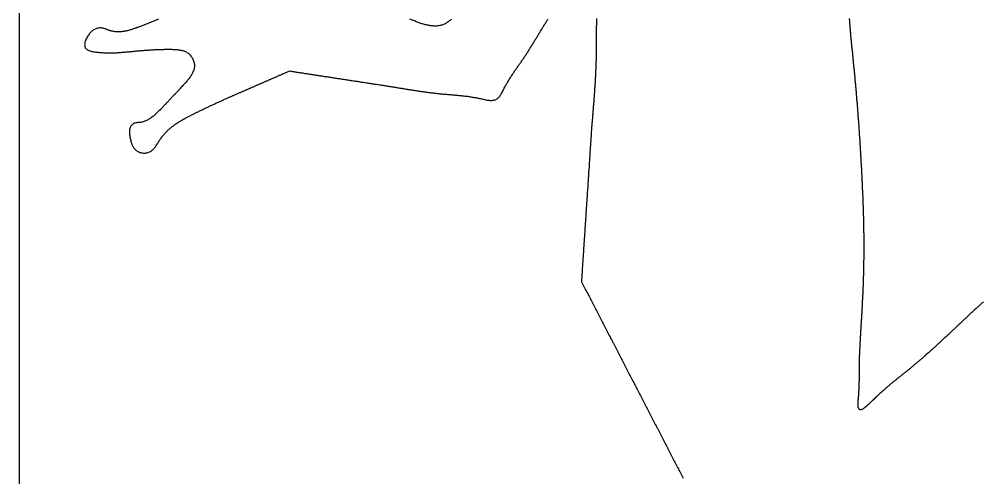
# Model space of a CAD drawing. Extents: x 63 to 788, y 423 to 1014.
# Drawn here: x 525.18 to 536.09, y 818.47 to 823.66 of the extents above; entities that cross this region are included whole.
import ezdxf

# ---------------------------------------------------------------- set-up
doc = ezdxf.new("R2010")
doc.units = 0
doc.header["$MEASUREMENT"] = 0
doc.layers.add('LAYER_1', color=7, linetype='CONTINUOUS')

msp = doc.modelspace()

# ---------------------------------------------------------------- linework, layer by layer
at = {"layer": 'LAYER_1', "color": 1}
msp.add_polyline3d([(525.176, 823.751, 0), (525.176, 823.098, 0), (525.176, 822.446, 0), (525.176, 821.793, 0), (525.176, 821.14, 0), (525.176, 820.488, 0), (525.176, 819.835, 0), (525.176, 819.183, 0), (525.176, 818.53, 0), (525.176, 817.877, 0), (525.176, 817.225, 0), (525.176, 816.572, 0), (525.176, 815.92, 0), (525.176, 815.267, 0), (525.176, 814.614, 0), (525.176, 813.962, 0), (525.176, 813.309, 0), (525.176, 812.657, 0), (525.176, 812.004, 0)], dxfattribs=at)
at = {"layer": 'LAYER_1', "color": 7}
for points in [[(526.753, 823.659, 0), (526.744, 823.655, 0), (526.735, 823.651, 0), (526.726, 823.647, 0), (526.716, 823.642, 0), (526.707, 823.638, 0), (526.698, 823.635, 0), (526.689, 823.631, 0), (526.679, 823.627, 0), (526.67, 823.623, 0), (526.661, 823.619, 0), (526.651, 823.615, 0), (526.642, 823.611, 0), (526.633, 823.607, 0), (526.623, 823.604, 0), (526.614, 823.6, 0), (526.605, 823.596, 0), (526.595, 823.592, 0), (526.586, 823.589, 0), (526.576, 823.585, 0), (526.567, 823.581, 0), (526.557, 823.578, 0), (526.548, 823.574, 0), (526.538, 823.571, 0), (526.529, 823.567, 0), (526.519, 823.564, 0), (526.51, 823.561, 0), (526.5, 823.557, 0), (526.49, 823.554, 0), (526.481, 823.551, 0), (526.471, 823.548, 0), (526.461, 823.544, 0), (526.452, 823.541, 0), (526.442, 823.538, 0), (526.432, 823.535, 0), (526.422, 823.533, 0), (526.412, 823.53, 0), (526.402, 823.527, 0), (526.392, 823.525, 0), (526.382, 823.523, 0), (526.372, 823.521, 0), (526.362, 823.519, 0), (526.352, 823.517, 0), (526.342, 823.516, 0), (526.332, 823.515, 0), (526.322, 823.514, 0), (526.312, 823.513, 0), (526.302, 823.513, 0), (526.292, 823.513, 0), (526.282, 823.513, 0), (526.272, 823.514, 0), (526.262, 823.515, 0), (526.252, 823.516, 0), (526.242, 823.518, 0), (526.232, 823.52, 0), (526.222, 823.522, 0), (526.212, 823.525, 0), (526.202, 823.527, 0), (526.192, 823.531, 0), (526.183, 823.534, 0), (526.173, 823.538, 0), (526.163, 823.542, 0), (526.154, 823.546, 0), (526.144, 823.549, 0), (526.135, 823.553, 0), (526.125, 823.555, 0), (526.115, 823.557, 0), (526.105, 823.559, 0), (526.095, 823.559, 0), (526.085, 823.559, 0), (526.075, 823.557, 0), (526.065, 823.555, 0), (526.055, 823.552, 0), (526.045, 823.549, 0), (526.036, 823.545, 0), (526.027, 823.54, 0), (526.018, 823.535, 0), (526.01, 823.53, 0), (526.002, 823.524, 0), (525.994, 823.517, 0), (525.987, 823.51, 0), (525.98, 823.502, 0), (525.973, 823.494, 0), (525.966, 823.486, 0), (525.96, 823.477, 0), (525.953, 823.467, 0), (525.947, 823.457, 0), (525.941, 823.447, 0), (525.936, 823.437, 0), (525.931, 823.427, 0), (525.927, 823.416, 0), (525.923, 823.406, 0), (525.92, 823.396, 0), (525.918, 823.386, 0), (525.917, 823.376, 0), (525.916, 823.367, 0), (525.917, 823.358, 0), (525.918, 823.349, 0), (525.921, 823.341, 0), (525.924, 823.334, 0), (525.929, 823.327, 0), (525.935, 823.321, 0), (525.941, 823.316, 0), (525.949, 823.311, 0), (525.957, 823.306, 0), (525.966, 823.302, 0), (525.976, 823.299, 0), (525.986, 823.295, 0), (525.997, 823.293, 0), (526.008, 823.29, 0), (526.019, 823.288, 0), (526.031, 823.286, 0), (526.043, 823.285, 0), (526.055, 823.283, 0), (526.068, 823.282, 0), (526.08, 823.281, 0), (526.092, 823.28, 0), (526.104, 823.279, 0), (526.116, 823.279, 0), (526.128, 823.278, 0), (526.14, 823.278, 0), (526.151, 823.277, 0), (526.162, 823.277, 0), (526.174, 823.277, 0), (526.185, 823.277, 0), (526.196, 823.277, 0), (526.206, 823.277, 0), (526.217, 823.277, 0), (526.228, 823.277, 0), (526.238, 823.277, 0), (526.249, 823.277, 0), (526.259, 823.277, 0), (526.269, 823.278, 0), (526.279, 823.278, 0), (526.289, 823.279, 0), (526.299, 823.279, 0), (526.309, 823.28, 0), (526.319, 823.28, 0), (526.329, 823.281, 0), (526.338, 823.282, 0), (526.348, 823.282, 0), (526.358, 823.283, 0), (526.367, 823.284, 0), (526.377, 823.285, 0), (526.386, 823.286, 0), (526.396, 823.286, 0), (526.405, 823.287, 0), (526.414, 823.288, 0), (526.424, 823.289, 0), (526.433, 823.29, 0), (526.442, 823.291, 0), (526.452, 823.292, 0), (526.461, 823.293, 0), (526.471, 823.294, 0), (526.48, 823.295, 0), (526.489, 823.296, 0), (526.499, 823.297, 0), (526.508, 823.297, 0), (526.518, 823.298, 0), (526.527, 823.299, 0), (526.537, 823.3, 0), (526.546, 823.301, 0), (526.556, 823.302, 0), (526.566, 823.303, 0), (526.575, 823.303, 0), (526.585, 823.304, 0), (526.595, 823.305, 0), (526.605, 823.306, 0), (526.615, 823.306, 0), (526.624, 823.307, 0), (526.634, 823.308, 0), (526.644, 823.308, 0), (526.654, 823.309, 0), (526.664, 823.31, 0), (526.674, 823.31, 0), (526.684, 823.311, 0), (526.694, 823.311, 0), (526.705, 823.312, 0), (526.715, 823.312, 0), (526.725, 823.313, 0), (526.735, 823.313, 0), (526.746, 823.314, 0), (526.756, 823.314, 0), (526.766, 823.314, 0), (526.777, 823.315, 0), (526.787, 823.315, 0), (526.797, 823.315, 0), (526.808, 823.315, 0), (526.818, 823.316, 0), (526.829, 823.316, 0), (526.84, 823.316, 0), (526.85, 823.316, 0), (526.861, 823.316, 0), (526.872, 823.316, 0), (526.882, 823.316, 0), (526.893, 823.316, 0), (526.904, 823.316, 0), (526.915, 823.315, 0), (526.926, 823.315, 0), (526.936, 823.315, 0), (526.947, 823.314, 0), (526.958, 823.313, 0), (526.968, 823.312, 0), (526.979, 823.311, 0), (526.989, 823.31, 0), (526.999, 823.308, 0), (527.01, 823.306, 0), (527.019, 823.303, 0), (527.029, 823.301, 0), (527.039, 823.298, 0), (527.048, 823.294, 0), (527.057, 823.29, 0), (527.066, 823.286, 0), (527.075, 823.281, 0), (527.083, 823.275, 0), (527.091, 823.269, 0), (527.099, 823.263, 0), (527.106, 823.256, 0), (527.113, 823.248, 0), (527.12, 823.24, 0), (527.126, 823.232, 0), (527.131, 823.223, 0), (527.137, 823.214, 0), (527.141, 823.204, 0), (527.146, 823.194, 0), (527.149, 823.185, 0), (527.153, 823.175, 0), (527.155, 823.165, 0), (527.157, 823.155, 0), (527.159, 823.145, 0), (527.159, 823.135, 0), (527.159, 823.125, 0), (527.159, 823.115, 0), (527.157, 823.105, 0), (527.156, 823.096, 0), (527.153, 823.086, 0), (527.151, 823.077, 0), (527.147, 823.067, 0), (527.143, 823.058, 0), (527.139, 823.049, 0), (527.135, 823.04, 0), (527.13, 823.031, 0), (527.124, 823.022, 0), (527.118, 823.013, 0), (527.112, 823.005, 0), (527.106, 822.996, 0), (527.1, 822.987, 0), (527.093, 822.979, 0), (527.086, 822.971, 0), (527.079, 822.962, 0), (527.072, 822.954, 0), (527.065, 822.946, 0), (527.057, 822.937, 0), (527.05, 822.929, 0), (527.043, 822.921, 0), (527.035, 822.913, 0), (527.028, 822.905, 0), (527.02, 822.897, 0), (527.013, 822.89, 0), (527.006, 822.882, 0), (526.999, 822.874, 0), (526.992, 822.866, 0), (526.985, 822.859, 0), (526.978, 822.851, 0), (526.971, 822.844, 0), (526.964, 822.836, 0), (526.957, 822.829, 0), (526.95, 822.821, 0), (526.943, 822.814, 0), (526.936, 822.806, 0), (526.93, 822.799, 0), (526.923, 822.792, 0), (526.916, 822.784, 0), (526.909, 822.777, 0), (526.902, 822.77, 0), (526.896, 822.762, 0), (526.889, 822.755, 0), (526.882, 822.748, 0), (526.875, 822.741, 0), (526.869, 822.733, 0), (526.862, 822.726, 0), (526.855, 822.719, 0), (526.848, 822.712, 0), (526.841, 822.705, 0), (526.834, 822.697, 0), (526.828, 822.69, 0), (526.821, 822.683, 0), (526.814, 822.676, 0), (526.807, 822.669, 0), (526.8, 822.661, 0), (526.793, 822.654, 0), (526.785, 822.647, 0), (526.778, 822.64, 0), (526.771, 822.633, 0), (526.764, 822.625, 0), (526.756, 822.618, 0), (526.749, 822.611, 0), (526.742, 822.603, 0), (526.734, 822.596, 0), (526.726, 822.589, 0), (526.719, 822.582, 0), (526.711, 822.575, 0), (526.703, 822.568, 0), (526.695, 822.561, 0), (526.687, 822.555, 0), (526.679, 822.548, 0), (526.67, 822.542, 0), (526.662, 822.536, 0), (526.653, 822.53, 0), (526.645, 822.525, 0), (526.636, 822.52, 0), (526.627, 822.515, 0), (526.618, 822.51, 0), (526.609, 822.506, 0), (526.599, 822.502, 0), (526.59, 822.499, 0), (526.58, 822.496, 0), (526.57, 822.493, 0), (526.56, 822.491, 0), (526.55, 822.489, 0), (526.539, 822.488, 0), (526.529, 822.487, 0), (526.518, 822.486, 0), (526.508, 822.485, 0), (526.498, 822.484, 0), (526.488, 822.482, 0), (526.478, 822.479, 0), (526.47, 822.475, 0), (526.461, 822.469, 0), (526.454, 822.463, 0), (526.447, 822.455, 0), (526.441, 822.446, 0), (526.436, 822.437, 0), (526.432, 822.427, 0), (526.429, 822.417, 0), (526.426, 822.407, 0), (526.425, 822.397, 0), (526.424, 822.387, 0), (526.423, 822.377, 0), (526.424, 822.367, 0), (526.425, 822.357, 0), (526.426, 822.347, 0), (526.427, 822.337, 0), (526.429, 822.326, 0), (526.431, 822.316, 0), (526.433, 822.305, 0), (526.436, 822.295, 0), (526.438, 822.284, 0), (526.441, 822.274, 0), (526.444, 822.263, 0), (526.448, 822.253, 0), (526.451, 822.243, 0), (526.455, 822.233, 0), (526.46, 822.224, 0), (526.465, 822.215, 0), (526.47, 822.206, 0), (526.475, 822.198, 0), (526.482, 822.19, 0), (526.488, 822.182, 0), (526.495, 822.175, 0), (526.503, 822.169, 0), (526.511, 822.163, 0), (526.52, 822.158, 0), (526.53, 822.154, 0), (526.539, 822.15, 0), (526.549, 822.147, 0), (526.56, 822.145, 0), (526.57, 822.143, 0), (526.581, 822.142, 0), (526.592, 822.142, 0), (526.602, 822.142, 0), (526.613, 822.143, 0), (526.623, 822.145, 0), (526.633, 822.148, 0), (526.643, 822.151, 0), (526.652, 822.155, 0), (526.661, 822.159, 0), (526.669, 822.164, 0), (526.677, 822.17, 0), (526.685, 822.177, 0), (526.692, 822.183, 0), (526.699, 822.191, 0), (526.705, 822.198, 0), (526.712, 822.206, 0), (526.718, 822.214, 0), (526.724, 822.223, 0), (526.73, 822.232, 0), (526.736, 822.241, 0), (526.742, 822.25, 0), (526.748, 822.259, 0), (526.754, 822.268, 0), (526.759, 822.277, 0), (526.765, 822.286, 0), (526.771, 822.294, 0), (526.777, 822.303, 0), (526.783, 822.312, 0), (526.789, 822.32, 0), (526.796, 822.328, 0), (526.802, 822.336, 0), (526.808, 822.344, 0), (526.815, 822.352, 0), (526.822, 822.359, 0), (526.828, 822.367, 0), (526.835, 822.374, 0), (526.842, 822.382, 0), (526.849, 822.389, 0), (526.856, 822.396, 0), (526.864, 822.403, 0), (526.871, 822.409, 0), (526.878, 822.416, 0), (526.886, 822.423, 0), (526.894, 822.429, 0), (526.901, 822.435, 0), (526.909, 822.442, 0), (526.917, 822.448, 0), (526.925, 822.454, 0), (526.933, 822.46, 0), (526.941, 822.466, 0), (526.95, 822.471, 0), (526.958, 822.477, 0), (526.966, 822.483, 0), (526.975, 822.488, 0), (526.984, 822.494, 0), (526.992, 822.499, 0), (527.001, 822.504, 0), (527.01, 822.509, 0), (527.018, 822.515, 0), (527.027, 822.52, 0), (527.036, 822.525, 0), (527.045, 822.53, 0), (527.054, 822.535, 0), (527.063, 822.54, 0), (527.072, 822.544, 0), (527.081, 822.549, 0), (527.09, 822.554, 0), (527.099, 822.559, 0), (527.108, 822.563, 0), (527.117, 822.568, 0), (527.127, 822.573, 0), (527.136, 822.577, 0), (527.145, 822.582, 0), (527.154, 822.587, 0), (527.163, 822.591, 0), (527.172, 822.596, 0), (527.181, 822.6, 0), (527.191, 822.605, 0), (527.2, 822.609, 0), (527.209, 822.614, 0), (527.218, 822.618, 0), (527.227, 822.623, 0), (527.236, 822.627, 0), (527.246, 822.631, 0), (527.255, 822.636, 0), (527.264, 822.64, 0), (527.273, 822.645, 0), (527.282, 822.649, 0), (527.291, 822.653, 0), (527.301, 822.658, 0), (527.31, 822.662, 0), (527.319, 822.666, 0), (527.328, 822.671, 0), (527.337, 822.675, 0), (527.346, 822.679, 0), (527.356, 822.683, 0), (527.365, 822.688, 0), (527.374, 822.692, 0), (527.383, 822.696, 0), (527.392, 822.7, 0), (527.401, 822.705, 0), (527.411, 822.709, 0), (527.42, 822.713, 0), (527.429, 822.717, 0), (527.438, 822.721, 0), (527.447, 822.726, 0), (527.457, 822.73, 0), (527.466, 822.734, 0), (527.475, 822.738, 0), (527.484, 822.742, 0), (527.493, 822.747, 0), (527.502, 822.751, 0), (527.512, 822.755, 0), (527.521, 822.759, 0), (527.53, 822.763, 0), (527.539, 822.768, 0), (527.547, 822.771, 0), (527.554, 822.774, 0), (527.561, 822.777, 0), (527.568, 822.78, 0), (527.575, 822.783, 0), (527.582, 822.786, 0), (527.589, 822.789, 0), (527.596, 822.792, 0), (527.603, 822.795, 0), (527.61, 822.798, 0), (527.617, 822.802, 0), (527.624, 822.805, 0), (527.631, 822.808, 0), (527.638, 822.811, 0), (527.645, 822.814, 0), (527.652, 822.817, 0), (527.659, 822.82, 0), (527.666, 822.823, 0), (527.673, 822.826, 0), (527.68, 822.829, 0), (527.687, 822.832, 0), (527.694, 822.835, 0), (527.701, 822.838, 0), (527.709, 822.841, 0), (527.716, 822.844, 0), (527.723, 822.847, 0), (527.73, 822.85, 0), (527.737, 822.854, 0), (527.744, 822.857, 0), (527.751, 822.86, 0), (527.758, 822.863, 0), (527.765, 822.866, 0), (527.772, 822.869, 0), (527.779, 822.872, 0), (527.786, 822.875, 0), (527.793, 822.878, 0), (527.8, 822.881, 0), (527.807, 822.884, 0), (527.814, 822.887, 0), (527.821, 822.89, 0), (527.828, 822.893, 0), (527.835, 822.896, 0), (527.842, 822.899, 0), (527.849, 822.902, 0), (527.856, 822.906, 0), (527.863, 822.909, 0), (527.87, 822.912, 0), (527.877, 822.915, 0), (527.884, 822.918, 0), (527.891, 822.921, 0), (527.898, 822.924, 0), (527.905, 822.927, 0), (527.912, 822.93, 0), (527.919, 822.933, 0), (527.926, 822.936, 0), (527.933, 822.939, 0), (527.94, 822.942, 0), (527.947, 822.945, 0), (527.954, 822.948, 0), (527.962, 822.951, 0), (527.969, 822.954, 0), (527.976, 822.958, 0), (527.983, 822.961, 0), (527.99, 822.964, 0), (527.997, 822.967, 0), (528.004, 822.97, 0), (528.011, 822.973, 0), (528.018, 822.976, 0), (528.025, 822.979, 0), (528.032, 822.982, 0), (528.039, 822.985, 0), (528.046, 822.988, 0), (528.053, 822.991, 0), (528.06, 822.994, 0), (528.067, 822.997, 0), (528.074, 823, 0), (528.081, 823.003, 0), (528.088, 823.006, 0), (528.095, 823.009, 0), (528.102, 823.013, 0), (528.109, 823.016, 0), (528.116, 823.019, 0), (528.123, 823.022, 0), (528.13, 823.025, 0), (528.137, 823.028, 0), (528.144, 823.031, 0), (528.151, 823.034, 0), (528.158, 823.037, 0), (528.165, 823.04, 0), (528.172, 823.043, 0), (528.179, 823.046, 0), (528.186, 823.049, 0), (528.193, 823.052, 0), (528.2, 823.055, 0), (528.207, 823.058, 0), (528.214, 823.061, 0), (528.222, 823.065, 0), (528.229, 823.068, 0), (528.236, 823.071, 0), (528.247, 823.069, 0), (528.259, 823.067, 0), (528.27, 823.065, 0), (528.282, 823.064, 0), (528.294, 823.062, 0), (528.305, 823.06, 0), (528.317, 823.058, 0), (528.328, 823.057, 0), (528.34, 823.055, 0), (528.352, 823.053, 0), (528.363, 823.051, 0), (528.375, 823.049, 0), (528.387, 823.048, 0), (528.398, 823.046, 0), (528.41, 823.044, 0), (528.421, 823.042, 0), (528.433, 823.041, 0), (528.445, 823.039, 0), (528.456, 823.037, 0), (528.468, 823.035, 0), (528.479, 823.033, 0), (528.491, 823.032, 0), (528.503, 823.03, 0), (528.514, 823.028, 0), (528.526, 823.026, 0), (528.538, 823.025, 0), (528.549, 823.023, 0), (528.561, 823.021, 0), (528.572, 823.019, 0), (528.584, 823.017, 0), (528.596, 823.016, 0), (528.607, 823.014, 0), (528.619, 823.012, 0), (528.63, 823.01, 0), (528.642, 823.009, 0), (528.654, 823.007, 0), (528.665, 823.005, 0), (528.677, 823.003, 0), (528.689, 823.001, 0), (528.7, 823, 0), (528.712, 822.998, 0), (528.723, 822.996, 0), (528.735, 822.994, 0), (528.747, 822.993, 0), (528.758, 822.991, 0), (528.77, 822.989, 0), (528.781, 822.987, 0), (528.793, 822.985, 0), (528.805, 822.984, 0), (528.816, 822.982, 0), (528.828, 822.98, 0), (528.84, 822.978, 0), (528.851, 822.977, 0), (528.863, 822.975, 0), (528.874, 822.973, 0), (528.886, 822.971, 0), (528.898, 822.97, 0), (528.909, 822.968, 0), (528.921, 822.966, 0), (528.932, 822.964, 0), (528.944, 822.962, 0), (528.956, 822.961, 0), (528.967, 822.959, 0), (528.979, 822.957, 0), (528.991, 822.955, 0), (529.002, 822.954, 0), (529.014, 822.952, 0), (529.025, 822.95, 0), (529.037, 822.948, 0), (529.049, 822.946, 0), (529.06, 822.945, 0), (529.072, 822.943, 0), (529.084, 822.941, 0), (529.095, 822.939, 0), (529.107, 822.938, 0), (529.118, 822.936, 0), (529.13, 822.934, 0), (529.142, 822.932, 0), (529.153, 822.93, 0), (529.165, 822.929, 0), (529.176, 822.927, 0), (529.188, 822.925, 0), (529.2, 822.923, 0), (529.211, 822.922, 0), (529.223, 822.92, 0), (529.235, 822.918, 0), (529.246, 822.916, 0), (529.258, 822.914, 0), (529.269, 822.913, 0), (529.281, 822.911, 0), (529.293, 822.909, 0), (529.304, 822.907, 0), (529.316, 822.906, 0), (529.327, 822.904, 0), (529.339, 822.902, 0), (529.351, 822.9, 0), (529.362, 822.898, 0), (529.374, 822.897, 0), (529.385, 822.895, 0), (529.395, 822.893, 0), (529.405, 822.892, 0), (529.416, 822.89, 0), (529.426, 822.888, 0), (529.436, 822.886, 0), (529.446, 822.885, 0), (529.456, 822.883, 0), (529.466, 822.881, 0), (529.476, 822.88, 0), (529.487, 822.878, 0), (529.497, 822.876, 0), (529.507, 822.875, 0), (529.517, 822.873, 0), (529.527, 822.871, 0), (529.537, 822.87, 0), (529.547, 822.868, 0), (529.558, 822.866, 0), (529.568, 822.865, 0), (529.578, 822.863, 0), (529.588, 822.862, 0), (529.598, 822.86, 0), (529.608, 822.858, 0), (529.618, 822.857, 0), (529.628, 822.855, 0), (529.638, 822.854, 0), (529.648, 822.852, 0), (529.659, 822.851, 0), (529.669, 822.849, 0), (529.679, 822.847, 0), (529.689, 822.846, 0), (529.699, 822.844, 0), (529.709, 822.843, 0), (529.719, 822.842, 0), (529.729, 822.84, 0), (529.739, 822.839, 0), (529.749, 822.837, 0), (529.759, 822.836, 0), (529.769, 822.834, 0), (529.779, 822.833, 0), (529.789, 822.832, 0), (529.799, 822.83, 0), (529.809, 822.829, 0), (529.819, 822.828, 0), (529.829, 822.827, 0), (529.839, 822.825, 0), (529.849, 822.824, 0), (529.858, 822.823, 0), (529.868, 822.822, 0), (529.878, 822.821, 0), (529.888, 822.819, 0), (529.898, 822.818, 0), (529.908, 822.817, 0), (529.918, 822.816, 0), (529.928, 822.815, 0), (529.937, 822.814, 0), (529.947, 822.813, 0), (529.957, 822.812, 0), (529.967, 822.811, 0), (529.977, 822.81, 0), (529.986, 822.809, 0), (529.996, 822.808, 0), (530.006, 822.808, 0), (530.016, 822.807, 0), (530.025, 822.806, 0), (530.035, 822.805, 0), (530.045, 822.804, 0), (530.054, 822.803, 0), (530.064, 822.803, 0), (530.074, 822.802, 0), (530.084, 822.801, 0), (530.094, 822.8, 0), (530.103, 822.799, 0), (530.113, 822.798, 0), (530.123, 822.798, 0), (530.133, 822.797, 0), (530.143, 822.796, 0), (530.152, 822.795, 0), (530.162, 822.794, 0), (530.172, 822.793, 0), (530.182, 822.792, 0), (530.192, 822.791, 0), (530.202, 822.79, 0), (530.212, 822.789, 0), (530.222, 822.787, 0), (530.232, 822.786, 0), (530.242, 822.785, 0), (530.252, 822.784, 0), (530.263, 822.782, 0), (530.273, 822.781, 0), (530.283, 822.779, 0), (530.294, 822.778, 0), (530.304, 822.776, 0), (530.314, 822.774, 0), (530.325, 822.772, 0), (530.335, 822.771, 0), (530.346, 822.769, 0), (530.357, 822.767, 0), (530.367, 822.764, 0), (530.378, 822.762, 0), (530.389, 822.76, 0), (530.4, 822.758, 0), (530.411, 822.755, 0), (530.422, 822.753, 0), (530.433, 822.75, 0), (530.444, 822.748, 0), (530.454, 822.746, 0), (530.465, 822.744, 0), (530.476, 822.742, 0), (530.487, 822.74, 0), (530.497, 822.739, 0), (530.507, 822.738, 0), (530.517, 822.738, 0), (530.527, 822.738, 0), (530.537, 822.739, 0), (530.546, 822.74, 0), (530.555, 822.742, 0), (530.564, 822.745, 0), (530.572, 822.748, 0), (530.58, 822.752, 0), (530.588, 822.757, 0), (530.595, 822.763, 0), (530.602, 822.769, 0), (530.609, 822.776, 0), (530.615, 822.783, 0), (530.621, 822.791, 0), (530.627, 822.8, 0), (530.633, 822.808, 0), (530.638, 822.817, 0), (530.644, 822.827, 0), (530.649, 822.836, 0), (530.654, 822.846, 0), (530.659, 822.856, 0), (530.664, 822.866, 0), (530.669, 822.876, 0), (530.674, 822.886, 0), (530.679, 822.895, 0), (530.684, 822.905, 0), (530.69, 822.914, 0), (530.695, 822.924, 0), (530.7, 822.933, 0), (530.705, 822.942, 0), (530.711, 822.951, 0), (530.716, 822.96, 0), (530.721, 822.969, 0), (530.727, 822.978, 0), (530.732, 822.987, 0), (530.738, 822.996, 0), (530.743, 823.004, 0), (530.748, 823.013, 0), (530.754, 823.021, 0), (530.76, 823.03, 0), (530.765, 823.038, 0), (530.771, 823.046, 0), (530.776, 823.055, 0), (530.782, 823.063, 0), (530.787, 823.071, 0), (530.793, 823.079, 0), (530.799, 823.087, 0), (530.804, 823.095, 0), (530.81, 823.103, 0), (530.816, 823.112, 0), (530.821, 823.12, 0), (530.827, 823.128, 0), (530.833, 823.136, 0), (530.838, 823.144, 0), (530.844, 823.152, 0), (530.85, 823.16, 0), (530.855, 823.168, 0), (530.861, 823.176, 0), (530.867, 823.184, 0), (530.872, 823.193, 0), (530.878, 823.201, 0), (530.884, 823.209, 0), (530.889, 823.217, 0), (530.895, 823.226, 0), (530.9, 823.234, 0), (530.906, 823.243, 0), (530.912, 823.251, 0), (530.917, 823.26, 0), (530.923, 823.268, 0), (530.928, 823.277, 0), (530.934, 823.285, 0), (530.939, 823.294, 0), (530.945, 823.303, 0), (530.951, 823.312, 0), (530.956, 823.32, 0), (530.962, 823.329, 0), (530.967, 823.338, 0), (530.973, 823.347, 0), (530.978, 823.356, 0), (530.984, 823.364, 0), (530.989, 823.373, 0), (530.994, 823.382, 0), (531, 823.391, 0), (531.005, 823.4, 0), (531.011, 823.409, 0), (531.016, 823.418, 0), (531.022, 823.426, 0), (531.027, 823.435, 0), (531.032, 823.444, 0), (531.038, 823.453, 0), (531.043, 823.462, 0), (531.048, 823.471, 0), (531.054, 823.48, 0), (531.059, 823.488, 0), (531.064, 823.497, 0), (531.07, 823.506, 0), (531.075, 823.515, 0), (531.08, 823.523, 0), (531.086, 823.532, 0), (531.091, 823.541, 0), (531.096, 823.549, 0), (531.101, 823.558, 0), (531.107, 823.566, 0), (531.112, 823.575, 0), (531.117, 823.583, 0), (531.122, 823.592, 0), (531.128, 823.6, 0), (531.133, 823.608, 0), (531.138, 823.617, 0), (531.143, 823.625, 0), (531.148, 823.633, 0), (531.153, 823.641, 0), (531.159, 823.649, 0), (531.164, 823.657, 0)], [(530.069, 823.656, 0), (530.062, 823.65, 0), (530.054, 823.643, 0), (530.046, 823.637, 0), (530.039, 823.631, 0), (530.031, 823.625, 0), (530.023, 823.619, 0), (530.015, 823.614, 0), (530.007, 823.609, 0), (529.999, 823.605, 0), (529.99, 823.601, 0), (529.982, 823.597, 0), (529.973, 823.594, 0), (529.965, 823.591, 0), (529.956, 823.588, 0), (529.947, 823.586, 0), (529.938, 823.584, 0), (529.929, 823.582, 0), (529.92, 823.581, 0), (529.911, 823.58, 0), (529.901, 823.579, 0), (529.892, 823.579, 0), (529.883, 823.579, 0), (529.873, 823.579, 0), (529.863, 823.58, 0), (529.854, 823.58, 0), (529.844, 823.581, 0), (529.834, 823.582, 0), (529.824, 823.584, 0), (529.815, 823.586, 0), (529.805, 823.588, 0), (529.795, 823.59, 0), (529.784, 823.592, 0), (529.774, 823.594, 0), (529.764, 823.597, 0), (529.754, 823.6, 0), (529.744, 823.603, 0), (529.734, 823.606, 0), (529.723, 823.61, 0), (529.713, 823.613, 0), (529.703, 823.617, 0), (529.692, 823.621, 0), (529.682, 823.624, 0), (529.671, 823.628, 0), (529.661, 823.633, 0), (529.65, 823.637, 0), (529.64, 823.641, 0), (529.63, 823.645, 0), (529.619, 823.65, 0), (529.609, 823.654, 0), (529.598, 823.659, 0)], [(531.713, 823.666, 0), (531.713, 823.655, 0), (531.712, 823.645, 0), (531.712, 823.635, 0), (531.712, 823.625, 0), (531.712, 823.615, 0), (531.712, 823.605, 0), (531.712, 823.594, 0), (531.712, 823.584, 0), (531.711, 823.574, 0), (531.711, 823.564, 0), (531.711, 823.554, 0), (531.711, 823.544, 0), (531.711, 823.533, 0), (531.711, 823.523, 0), (531.711, 823.513, 0), (531.711, 823.503, 0), (531.711, 823.493, 0), (531.711, 823.483, 0), (531.711, 823.472, 0), (531.711, 823.462, 0), (531.711, 823.452, 0), (531.711, 823.442, 0), (531.711, 823.432, 0), (531.711, 823.421, 0), (531.711, 823.411, 0), (531.711, 823.401, 0), (531.711, 823.391, 0), (531.711, 823.381, 0), (531.711, 823.371, 0), (531.711, 823.36, 0), (531.711, 823.35, 0), (531.711, 823.34, 0), (531.711, 823.33, 0), (531.711, 823.32, 0), (531.71, 823.309, 0), (531.71, 823.299, 0), (531.71, 823.289, 0), (531.71, 823.279, 0), (531.71, 823.269, 0), (531.71, 823.259, 0), (531.709, 823.248, 0), (531.709, 823.238, 0), (531.709, 823.228, 0), (531.709, 823.218, 0), (531.708, 823.208, 0), (531.708, 823.198, 0), (531.708, 823.188, 0), (531.707, 823.177, 0), (531.707, 823.167, 0), (531.707, 823.157, 0), (531.706, 823.147, 0), (531.706, 823.137, 0), (531.706, 823.127, 0), (531.705, 823.117, 0), (531.705, 823.106, 0), (531.704, 823.096, 0), (531.704, 823.086, 0), (531.703, 823.076, 0), (531.703, 823.066, 0), (531.702, 823.056, 0), (531.702, 823.046, 0), (531.701, 823.035, 0), (531.701, 823.025, 0), (531.7, 823.015, 0), (531.7, 823.005, 0), (531.699, 822.995, 0), (531.699, 822.985, 0), (531.698, 822.975, 0), (531.698, 822.965, 0), (531.697, 822.955, 0), (531.696, 822.944, 0), (531.696, 822.934, 0), (531.695, 822.924, 0), (531.695, 822.914, 0), (531.694, 822.904, 0), (531.693, 822.894, 0), (531.693, 822.884, 0), (531.692, 822.874, 0), (531.691, 822.863, 0), (531.691, 822.853, 0), (531.69, 822.843, 0), (531.689, 822.833, 0), (531.689, 822.823, 0), (531.688, 822.813, 0), (531.687, 822.803, 0), (531.686, 822.793, 0), (531.686, 822.783, 0), (531.685, 822.773, 0), (531.684, 822.762, 0), (531.683, 822.752, 0), (531.683, 822.742, 0), (531.682, 822.732, 0), (531.681, 822.722, 0), (531.68, 822.712, 0), (531.68, 822.702, 0), (531.679, 822.692, 0), (531.678, 822.682, 0), (531.677, 822.672, 0), (531.676, 822.661, 0), (531.676, 822.651, 0), (531.675, 822.641, 0), (531.674, 822.631, 0), (531.673, 822.621, 0), (531.672, 822.611, 0), (531.672, 822.601, 0), (531.671, 822.591, 0), (531.67, 822.581, 0), (531.669, 822.571, 0), (531.668, 822.561, 0), (531.667, 822.55, 0), (531.667, 822.54, 0), (531.666, 822.53, 0), (531.665, 822.52, 0), (531.664, 822.51, 0), (531.663, 822.5, 0), (531.662, 822.49, 0), (531.661, 822.48, 0), (531.661, 822.47, 0), (531.66, 822.46, 0), (531.659, 822.45, 0), (531.658, 822.439, 0), (531.657, 822.429, 0), (531.656, 822.419, 0), (531.655, 822.403, 0), (531.654, 822.385, 0), (531.653, 822.368, 0), (531.652, 822.35, 0), (531.651, 822.333, 0), (531.649, 822.315, 0), (531.648, 822.298, 0), (531.647, 822.28, 0), (531.646, 822.263, 0), (531.645, 822.245, 0), (531.644, 822.227, 0), (531.643, 822.21, 0), (531.641, 822.192, 0), (531.64, 822.175, 0), (531.639, 822.157, 0), (531.638, 822.14, 0), (531.637, 822.122, 0), (531.636, 822.105, 0), (531.634, 822.087, 0), (531.633, 822.07, 0), (531.632, 822.052, 0), (531.631, 822.035, 0), (531.63, 822.017, 0), (531.629, 821.999, 0), (531.628, 821.982, 0), (531.626, 821.964, 0), (531.625, 821.947, 0), (531.624, 821.929, 0), (531.623, 821.912, 0), (531.622, 821.894, 0), (531.621, 821.877, 0), (531.619, 821.859, 0), (531.618, 821.842, 0), (531.617, 821.824, 0), (531.616, 821.806, 0), (531.615, 821.789, 0), (531.614, 821.771, 0), (531.613, 821.754, 0), (531.611, 821.736, 0), (531.61, 821.719, 0), (531.609, 821.701, 0), (531.608, 821.684, 0), (531.607, 821.666, 0), (531.606, 821.649, 0), (531.604, 821.631, 0), (531.603, 821.614, 0), (531.602, 821.596, 0), (531.601, 821.578, 0), (531.6, 821.561, 0), (531.599, 821.543, 0), (531.597, 821.526, 0), (531.596, 821.508, 0), (531.595, 821.491, 0), (531.594, 821.473, 0), (531.593, 821.456, 0), (531.592, 821.438, 0), (531.591, 821.421, 0), (531.589, 821.403, 0), (531.588, 821.385, 0), (531.587, 821.368, 0), (531.586, 821.35, 0), (531.585, 821.333, 0), (531.584, 821.315, 0), (531.582, 821.298, 0), (531.581, 821.28, 0), (531.58, 821.263, 0), (531.579, 821.245, 0), (531.578, 821.228, 0), (531.577, 821.21, 0), (531.576, 821.192, 0), (531.574, 821.175, 0), (531.573, 821.157, 0), (531.572, 821.14, 0), (531.571, 821.122, 0), (531.57, 821.105, 0), (531.569, 821.087, 0), (531.567, 821.07, 0), (531.566, 821.052, 0), (531.565, 821.035, 0), (531.564, 821.017, 0), (531.563, 821, 0), (531.562, 820.982, 0), (531.561, 820.964, 0), (531.559, 820.947, 0), (531.558, 820.929, 0), (531.557, 820.912, 0), (531.556, 820.894, 0), (531.555, 820.877, 0), (531.554, 820.859, 0), (531.552, 820.842, 0), (531.551, 820.824, 0), (531.55, 820.807, 0), (531.549, 820.789, 0), (531.548, 820.771, 0), (531.547, 820.754, 0), (531.546, 820.736, 0), (531.544, 820.719, 0), (531.543, 820.701, 0), (531.544, 820.684, 0), (531.551, 820.669, 0), (531.559, 820.655, 0), (531.567, 820.64, 0), (531.574, 820.625, 0), (531.582, 820.61, 0), (531.59, 820.595, 0), (531.597, 820.581, 0), (531.605, 820.566, 0), (531.613, 820.551, 0), (531.62, 820.536, 0), (531.628, 820.521, 0), (531.636, 820.507, 0), (531.643, 820.492, 0), (531.651, 820.477, 0), (531.659, 820.462, 0), (531.666, 820.447, 0), (531.674, 820.433, 0), (531.682, 820.418, 0), (531.689, 820.403, 0), (531.697, 820.388, 0), (531.705, 820.373, 0), (531.712, 820.359, 0), (531.72, 820.344, 0), (531.728, 820.329, 0), (531.735, 820.314, 0), (531.743, 820.299, 0), (531.751, 820.285, 0), (531.758, 820.27, 0), (531.766, 820.255, 0), (531.774, 820.24, 0), (531.781, 820.225, 0), (531.789, 820.211, 0), (531.797, 820.196, 0), (531.804, 820.181, 0), (531.812, 820.166, 0), (531.82, 820.151, 0), (531.827, 820.137, 0), (531.835, 820.122, 0), (531.843, 820.107, 0), (531.85, 820.092, 0), (531.858, 820.077, 0), (531.866, 820.063, 0), (531.873, 820.048, 0), (531.881, 820.033, 0), (531.889, 820.018, 0), (531.896, 820.003, 0), (531.904, 819.989, 0), (531.912, 819.974, 0), (531.919, 819.959, 0), (531.927, 819.944, 0), (531.935, 819.929, 0), (531.942, 819.915, 0), (531.95, 819.9, 0), (531.958, 819.885, 0), (531.965, 819.87, 0), (531.973, 819.855, 0), (531.981, 819.841, 0), (531.988, 819.826, 0), (531.996, 819.811, 0), (532.004, 819.796, 0), (532.011, 819.781, 0), (532.019, 819.767, 0), (532.027, 819.752, 0), (532.034, 819.737, 0), (532.042, 819.722, 0), (532.05, 819.707, 0), (532.057, 819.693, 0), (532.065, 819.678, 0), (532.073, 819.663, 0), (532.08, 819.648, 0), (532.088, 819.633, 0), (532.096, 819.619, 0), (532.103, 819.604, 0), (532.111, 819.589, 0), (532.118, 819.574, 0), (532.126, 819.559, 0), (532.134, 819.545, 0), (532.141, 819.53, 0), (532.149, 819.515, 0), (532.157, 819.5, 0), (532.164, 819.485, 0), (532.172, 819.471, 0), (532.18, 819.456, 0), (532.187, 819.441, 0), (532.195, 819.426, 0), (532.203, 819.411, 0), (532.21, 819.397, 0), (532.218, 819.382, 0), (532.226, 819.367, 0), (532.233, 819.352, 0), (532.241, 819.337, 0), (532.249, 819.323, 0), (532.256, 819.308, 0), (532.264, 819.293, 0), (532.272, 819.278, 0), (532.279, 819.263, 0), (532.287, 819.249, 0), (532.295, 819.234, 0), (532.302, 819.219, 0), (532.31, 819.204, 0), (532.318, 819.189, 0), (532.325, 819.175, 0), (532.333, 819.16, 0), (532.341, 819.145, 0), (532.348, 819.13, 0), (532.356, 819.115, 0), (532.364, 819.101, 0), (532.371, 819.086, 0), (532.379, 819.071, 0), (532.387, 819.056, 0), (532.394, 819.041, 0), (532.402, 819.027, 0), (532.41, 819.012, 0), (532.417, 818.997, 0), (532.425, 818.982, 0), (532.433, 818.967, 0), (532.44, 818.953, 0), (532.448, 818.938, 0), (532.456, 818.923, 0), (532.463, 818.908, 0), (532.471, 818.893, 0), (532.479, 818.879, 0), (532.486, 818.864, 0), (532.494, 818.849, 0), (532.502, 818.834, 0), (532.509, 818.819, 0), (532.517, 818.805, 0), (532.525, 818.79, 0), (532.532, 818.775, 0), (532.54, 818.76, 0), (532.548, 818.745, 0), (532.555, 818.73, 0), (532.563, 818.716, 0), (532.571, 818.701, 0), (532.578, 818.686, 0), (532.586, 818.671, 0), (532.594, 818.656, 0), (532.601, 818.642, 0), (532.609, 818.627, 0), (532.617, 818.612, 0), (532.624, 818.597, 0), (532.632, 818.582, 0), (532.64, 818.568, 0), (532.647, 818.553, 0), (532.655, 818.538, 0), (532.663, 818.523, 0), (532.67, 818.508, 0), (532.678, 818.494, 0), (532.686, 818.479, 0), (532.693, 818.464, 0)], [(536.094, 820.459, 0), (536.087, 820.452, 0), (536.079, 820.445, 0), (536.072, 820.438, 0), (536.064, 820.431, 0), (536.057, 820.424, 0), (536.049, 820.417, 0), (536.041, 820.41, 0), (536.034, 820.403, 0), (536.026, 820.396, 0), (536.019, 820.389, 0), (536.011, 820.382, 0), (536.003, 820.375, 0), (535.996, 820.368, 0), (535.988, 820.361, 0), (535.98, 820.354, 0), (535.973, 820.346, 0), (535.965, 820.339, 0), (535.957, 820.332, 0), (535.95, 820.325, 0), (535.942, 820.318, 0), (535.934, 820.311, 0), (535.927, 820.303, 0), (535.919, 820.296, 0), (535.911, 820.289, 0), (535.904, 820.282, 0), (535.896, 820.274, 0), (535.888, 820.267, 0), (535.88, 820.26, 0), (535.873, 820.253, 0), (535.865, 820.245, 0), (535.857, 820.238, 0), (535.849, 820.231, 0), (535.842, 820.223, 0), (535.834, 820.216, 0), (535.826, 820.209, 0), (535.818, 820.202, 0), (535.811, 820.194, 0), (535.803, 820.187, 0), (535.795, 820.18, 0), (535.787, 820.172, 0), (535.78, 820.165, 0), (535.772, 820.158, 0), (535.764, 820.15, 0), (535.756, 820.143, 0), (535.749, 820.136, 0), (535.741, 820.129, 0), (535.733, 820.121, 0), (535.725, 820.114, 0), (535.717, 820.107, 0), (535.71, 820.1, 0), (535.702, 820.092, 0), (535.694, 820.085, 0), (535.686, 820.078, 0), (535.679, 820.071, 0), (535.671, 820.063, 0), (535.663, 820.056, 0), (535.655, 820.049, 0), (535.648, 820.042, 0), (535.64, 820.035, 0), (535.632, 820.028, 0), (535.624, 820.02, 0), (535.617, 820.013, 0), (535.609, 820.006, 0), (535.601, 819.999, 0), (535.593, 819.992, 0), (535.586, 819.985, 0), (535.578, 819.978, 0), (535.57, 819.971, 0), (535.563, 819.964, 0), (535.555, 819.957, 0), (535.547, 819.95, 0), (535.54, 819.943, 0), (535.532, 819.936, 0), (535.524, 819.929, 0), (535.517, 819.922, 0), (535.509, 819.915, 0), (535.501, 819.909, 0), (535.494, 819.902, 0), (535.486, 819.895, 0), (535.479, 819.888, 0), (535.471, 819.881, 0), (535.463, 819.875, 0), (535.456, 819.868, 0), (535.448, 819.861, 0), (535.441, 819.855, 0), (535.433, 819.848, 0), (535.426, 819.842, 0), (535.418, 819.835, 0), (535.411, 819.829, 0), (535.403, 819.822, 0), (535.396, 819.816, 0), (535.389, 819.809, 0), (535.381, 819.803, 0), (535.374, 819.796, 0), (535.367, 819.79, 0), (535.359, 819.784, 0), (535.352, 819.778, 0), (535.345, 819.771, 0), (535.337, 819.765, 0), (535.33, 819.759, 0), (535.323, 819.753, 0), (535.316, 819.747, 0), (535.308, 819.741, 0), (535.301, 819.735, 0), (535.294, 819.729, 0), (535.287, 819.723, 0), (535.28, 819.717, 0), (535.273, 819.711, 0), (535.266, 819.705, 0), (535.259, 819.7, 0), (535.252, 819.694, 0), (535.245, 819.688, 0), (535.238, 819.683, 0), (535.231, 819.677, 0), (535.224, 819.671, 0), (535.217, 819.666, 0), (535.21, 819.66, 0), (535.203, 819.655, 0), (535.196, 819.649, 0), (535.189, 819.644, 0), (535.182, 819.638, 0), (535.175, 819.633, 0), (535.168, 819.627, 0), (535.161, 819.622, 0), (535.154, 819.616, 0), (535.147, 819.611, 0), (535.14, 819.605, 0), (535.133, 819.6, 0), (535.126, 819.594, 0), (535.119, 819.588, 0), (535.112, 819.583, 0), (535.105, 819.577, 0), (535.098, 819.571, 0), (535.09, 819.565, 0), (535.083, 819.559, 0), (535.076, 819.553, 0), (535.068, 819.547, 0), (535.061, 819.541, 0), (535.053, 819.535, 0), (535.046, 819.529, 0), (535.038, 819.522, 0), (535.031, 819.516, 0), (535.023, 819.509, 0), (535.015, 819.502, 0), (535.007, 819.496, 0), (534.999, 819.489, 0), (534.991, 819.482, 0), (534.983, 819.474, 0), (534.975, 819.467, 0), (534.966, 819.46, 0), (534.958, 819.452, 0), (534.949, 819.445, 0), (534.941, 819.437, 0), (534.932, 819.429, 0), (534.923, 819.421, 0), (534.914, 819.413, 0), (534.905, 819.404, 0), (534.896, 819.396, 0), (534.887, 819.387, 0), (534.878, 819.378, 0), (534.868, 819.369, 0), (534.859, 819.359, 0), (534.849, 819.35, 0), (534.839, 819.34, 0), (534.829, 819.331, 0), (534.819, 819.321, 0), (534.809, 819.312, 0), (534.799, 819.302, 0), (534.79, 819.293, 0), (534.78, 819.285, 0), (534.771, 819.276, 0), (534.762, 819.269, 0), (534.753, 819.262, 0), (534.744, 819.255, 0), (534.736, 819.25, 0), (534.728, 819.245, 0), (534.721, 819.241, 0), (534.714, 819.238, 0), (534.707, 819.236, 0), (534.702, 819.236, 0), (534.696, 819.236, 0), (534.692, 819.238, 0), (534.688, 819.242, 0), (534.685, 819.247, 0), (534.682, 819.253, 0), (534.68, 819.26, 0), (534.678, 819.268, 0), (534.677, 819.278, 0), (534.677, 819.288, 0), (534.676, 819.299, 0), (534.676, 819.31, 0), (534.677, 819.322, 0), (534.677, 819.334, 0), (534.678, 819.347, 0), (534.679, 819.36, 0), (534.68, 819.373, 0), (534.681, 819.386, 0), (534.682, 819.399, 0), (534.683, 819.411, 0), (534.684, 819.423, 0), (534.684, 819.436, 0), (534.685, 819.448, 0), (534.686, 819.459, 0), (534.686, 819.471, 0), (534.687, 819.482, 0), (534.687, 819.493, 0), (534.688, 819.504, 0), (534.688, 819.515, 0), (534.689, 819.526, 0), (534.689, 819.536, 0), (534.689, 819.547, 0), (534.689, 819.557, 0), (534.69, 819.567, 0), (534.69, 819.577, 0), (534.69, 819.587, 0), (534.69, 819.597, 0), (534.69, 819.607, 0), (534.69, 819.616, 0), (534.691, 819.626, 0), (534.691, 819.635, 0), (534.691, 819.645, 0), (534.691, 819.654, 0), (534.691, 819.664, 0), (534.691, 819.673, 0), (534.691, 819.682, 0), (534.691, 819.691, 0), (534.691, 819.7, 0), (534.691, 819.71, 0), (534.691, 819.719, 0), (534.691, 819.728, 0), (534.691, 819.737, 0), (534.691, 819.746, 0), (534.691, 819.755, 0), (534.691, 819.765, 0), (534.691, 819.774, 0), (534.692, 819.783, 0), (534.692, 819.793, 0), (534.692, 819.802, 0), (534.692, 819.811, 0), (534.692, 819.821, 0), (534.693, 819.831, 0), (534.693, 819.84, 0), (534.693, 819.85, 0), (534.694, 819.859, 0), (534.694, 819.869, 0), (534.694, 819.879, 0), (534.695, 819.889, 0), (534.695, 819.899, 0), (534.696, 819.909, 0), (534.696, 819.918, 0), (534.696, 819.928, 0), (534.697, 819.938, 0), (534.697, 819.948, 0), (534.698, 819.958, 0), (534.698, 819.969, 0), (534.699, 819.979, 0), (534.699, 819.989, 0), (534.7, 819.999, 0), (534.7, 820.009, 0), (534.701, 820.019, 0), (534.702, 820.03, 0), (534.702, 820.04, 0), (534.703, 820.05, 0), (534.703, 820.06, 0), (534.704, 820.071, 0), (534.705, 820.081, 0), (534.705, 820.091, 0), (534.706, 820.102, 0), (534.706, 820.112, 0), (534.707, 820.122, 0), (534.708, 820.133, 0), (534.708, 820.143, 0), (534.709, 820.154, 0), (534.71, 820.164, 0), (534.71, 820.174, 0), (534.711, 820.185, 0), (534.712, 820.195, 0), (534.712, 820.206, 0), (534.713, 820.216, 0), (534.713, 820.227, 0), (534.714, 820.237, 0), (534.715, 820.247, 0), (534.715, 820.258, 0), (534.716, 820.268, 0), (534.717, 820.279, 0), (534.717, 820.289, 0), (534.718, 820.299, 0), (534.718, 820.31, 0), (534.719, 820.32, 0), (534.72, 820.331, 0), (534.72, 820.341, 0), (534.721, 820.351, 0), (534.721, 820.361, 0), (534.722, 820.372, 0), (534.723, 820.382, 0), (534.723, 820.392, 0), (534.724, 820.403, 0), (534.724, 820.413, 0), (534.725, 820.423, 0), (534.725, 820.433, 0), (534.726, 820.444, 0), (534.726, 820.454, 0), (534.727, 820.464, 0), (534.727, 820.474, 0), (534.728, 820.485, 0), (534.728, 820.495, 0), (534.729, 820.505, 0), (534.729, 820.515, 0), (534.73, 820.525, 0), (534.73, 820.535, 0), (534.731, 820.546, 0), (534.731, 820.556, 0), (534.732, 820.566, 0), (534.732, 820.576, 0), (534.733, 820.586, 0), (534.733, 820.596, 0), (534.733, 820.606, 0), (534.734, 820.617, 0), (534.734, 820.627, 0), (534.735, 820.637, 0), (534.735, 820.647, 0), (534.735, 820.657, 0), (534.736, 820.667, 0), (534.736, 820.677, 0), (534.736, 820.687, 0), (534.737, 820.697, 0), (534.737, 820.707, 0), (534.737, 820.718, 0), (534.738, 820.728, 0), (534.738, 820.738, 0), (534.738, 820.748, 0), (534.739, 820.758, 0), (534.739, 820.768, 0), (534.739, 820.778, 0), (534.74, 820.788, 0), (534.74, 820.798, 0), (534.74, 820.808, 0), (534.74, 820.818, 0), (534.741, 820.828, 0), (534.741, 820.838, 0), (534.741, 820.848, 0), (534.741, 820.858, 0), (534.741, 820.868, 0), (534.742, 820.878, 0), (534.742, 820.888, 0), (534.742, 820.898, 0), (534.742, 820.909, 0), (534.742, 820.919, 0), (534.742, 820.929, 0), (534.743, 820.939, 0), (534.743, 820.949, 0), (534.743, 820.959, 0), (534.743, 820.969, 0), (534.743, 820.979, 0), (534.743, 820.989, 0), (534.743, 820.999, 0), (534.743, 821.009, 0), (534.743, 821.019, 0), (534.743, 821.029, 0), (534.743, 821.039, 0), (534.744, 821.049, 0), (534.744, 821.059, 0), (534.744, 821.069, 0), (534.744, 821.08, 0), (534.744, 821.09, 0), (534.744, 821.1, 0), (534.744, 821.11, 0), (534.744, 821.12, 0), (534.743, 821.13, 0), (534.743, 821.14, 0), (534.743, 821.15, 0), (534.743, 821.16, 0), (534.743, 821.17, 0), (534.743, 821.18, 0), (534.743, 821.191, 0), (534.743, 821.201, 0), (534.743, 821.211, 0), (534.743, 821.221, 0), (534.743, 821.231, 0), (534.742, 821.241, 0), (534.742, 821.251, 0), (534.742, 821.261, 0), (534.742, 821.272, 0), (534.742, 821.282, 0), (534.742, 821.292, 0), (534.741, 821.302, 0), (534.741, 821.312, 0), (534.741, 821.322, 0), (534.741, 821.332, 0), (534.741, 821.343, 0), (534.74, 821.353, 0), (534.74, 821.363, 0), (534.74, 821.373, 0), (534.74, 821.383, 0), (534.739, 821.393, 0), (534.739, 821.403, 0), (534.739, 821.414, 0), (534.739, 821.424, 0), (534.738, 821.434, 0), (534.738, 821.444, 0), (534.738, 821.454, 0), (534.737, 821.464, 0), (534.737, 821.475, 0), (534.737, 821.485, 0), (534.736, 821.495, 0), (534.736, 821.505, 0), (534.736, 821.515, 0), (534.735, 821.525, 0), (534.735, 821.535, 0), (534.735, 821.546, 0), (534.734, 821.556, 0), (534.734, 821.566, 0), (534.734, 821.576, 0), (534.733, 821.586, 0), (534.733, 821.596, 0), (534.733, 821.607, 0), (534.732, 821.617, 0), (534.732, 821.627, 0), (534.731, 821.637, 0), (534.731, 821.647, 0), (534.731, 821.657, 0), (534.73, 821.667, 0), (534.73, 821.678, 0), (534.729, 821.688, 0), (534.729, 821.698, 0), (534.728, 821.708, 0), (534.728, 821.718, 0), (534.727, 821.728, 0), (534.727, 821.738, 0), (534.727, 821.749, 0), (534.726, 821.759, 0), (534.726, 821.769, 0), (534.725, 821.779, 0), (534.725, 821.789, 0), (534.724, 821.799, 0), (534.724, 821.809, 0), (534.723, 821.819, 0), (534.723, 821.829, 0), (534.722, 821.84, 0), (534.722, 821.85, 0), (534.721, 821.86, 0), (534.721, 821.87, 0), (534.72, 821.88, 0), (534.72, 821.89, 0), (534.719, 821.9, 0), (534.719, 821.91, 0), (534.718, 821.92, 0), (534.718, 821.93, 0), (534.717, 821.94, 0), (534.717, 821.951, 0), (534.716, 821.961, 0), (534.716, 821.971, 0), (534.715, 821.981, 0), (534.714, 821.991, 0), (534.714, 822.001, 0), (534.713, 822.011, 0), (534.713, 822.021, 0), (534.712, 822.031, 0), (534.712, 822.041, 0), (534.711, 822.051, 0), (534.711, 822.061, 0), (534.71, 822.071, 0), (534.709, 822.081, 0), (534.709, 822.091, 0), (534.708, 822.101, 0), (534.708, 822.111, 0), (534.707, 822.121, 0), (534.707, 822.131, 0), (534.706, 822.141, 0), (534.705, 822.151, 0), (534.705, 822.161, 0), (534.704, 822.171, 0), (534.704, 822.181, 0), (534.703, 822.191, 0), (534.702, 822.201, 0), (534.702, 822.211, 0), (534.701, 822.221, 0), (534.7, 822.231, 0), (534.7, 822.241, 0), (534.699, 822.251, 0), (534.699, 822.261, 0), (534.698, 822.271, 0), (534.697, 822.281, 0), (534.697, 822.291, 0), (534.696, 822.301, 0), (534.695, 822.311, 0), (534.695, 822.321, 0), (534.694, 822.332, 0), (534.693, 822.342, 0), (534.693, 822.352, 0), (534.692, 822.362, 0), (534.691, 822.372, 0), (534.691, 822.382, 0), (534.69, 822.392, 0), (534.689, 822.402, 0), (534.689, 822.412, 0), (534.688, 822.422, 0), (534.687, 822.432, 0), (534.687, 822.442, 0), (534.686, 822.452, 0), (534.685, 822.462, 0), (534.684, 822.472, 0), (534.684, 822.482, 0), (534.683, 822.492, 0), (534.682, 822.502, 0), (534.681, 822.512, 0), (534.681, 822.522, 0), (534.68, 822.532, 0), (534.679, 822.542, 0), (534.678, 822.552, 0), (534.678, 822.562, 0), (534.677, 822.572, 0), (534.676, 822.582, 0), (534.675, 822.593, 0), (534.675, 822.603, 0), (534.674, 822.613, 0), (534.673, 822.623, 0), (534.672, 822.633, 0), (534.672, 822.643, 0), (534.671, 822.653, 0), (534.67, 822.663, 0), (534.669, 822.673, 0), (534.668, 822.683, 0), (534.667, 822.694, 0), (534.667, 822.704, 0), (534.666, 822.714, 0), (534.665, 822.724, 0), (534.664, 822.734, 0), (534.663, 822.744, 0), (534.662, 822.754, 0), (534.662, 822.765, 0), (534.661, 822.775, 0), (534.66, 822.785, 0), (534.659, 822.795, 0), (534.658, 822.805, 0), (534.657, 822.815, 0), (534.656, 822.826, 0), (534.656, 822.836, 0), (534.655, 822.846, 0), (534.654, 822.856, 0), (534.653, 822.867, 0), (534.652, 822.877, 0), (534.651, 822.887, 0), (534.65, 822.897, 0), (534.649, 822.907, 0), (534.648, 822.918, 0), (534.647, 822.928, 0), (534.646, 822.938, 0), (534.645, 822.949, 0), (534.644, 822.959, 0), (534.643, 822.969, 0), (534.643, 822.979, 0), (534.642, 822.99, 0), (534.641, 823, 0), (534.64, 823.01, 0), (534.639, 823.021, 0), (534.638, 823.031, 0), (534.637, 823.042, 0), (534.636, 823.052, 0), (534.635, 823.062, 0), (534.634, 823.073, 0), (534.633, 823.083, 0), (534.632, 823.093, 0), (534.631, 823.104, 0), (534.629, 823.114, 0), (534.628, 823.125, 0), (534.627, 823.135, 0), (534.626, 823.146, 0), (534.625, 823.156, 0), (534.624, 823.167, 0), (534.623, 823.177, 0), (534.622, 823.187, 0), (534.621, 823.198, 0), (534.62, 823.208, 0), (534.619, 823.219, 0), (534.618, 823.229, 0), (534.617, 823.24, 0), (534.616, 823.25, 0), (534.615, 823.261, 0), (534.614, 823.271, 0), (534.613, 823.282, 0), (534.612, 823.292, 0), (534.611, 823.303, 0), (534.61, 823.313, 0), (534.608, 823.324, 0), (534.607, 823.334, 0), (534.606, 823.344, 0), (534.605, 823.355, 0), (534.604, 823.365, 0), (534.603, 823.376, 0), (534.602, 823.386, 0), (534.601, 823.397, 0), (534.6, 823.407, 0), (534.599, 823.417, 0), (534.598, 823.428, 0), (534.597, 823.438, 0), (534.596, 823.449, 0), (534.595, 823.459, 0), (534.594, 823.469, 0), (534.593, 823.48, 0), (534.593, 823.49, 0), (534.592, 823.5, 0), (534.591, 823.51, 0), (534.59, 823.521, 0), (534.589, 823.531, 0), (534.588, 823.541, 0), (534.587, 823.552, 0), (534.586, 823.562, 0), (534.585, 823.572, 0), (534.585, 823.582, 0), (534.584, 823.592, 0), (534.583, 823.602, 0), (534.582, 823.613, 0), (534.581, 823.623, 0), (534.581, 823.633, 0), (534.58, 823.643, 0), (534.579, 823.653, 0), (534.578, 823.663, 0)]]:
    msp.add_polyline3d(points, dxfattribs=at)

doc.saveas('drawing.dxf')
